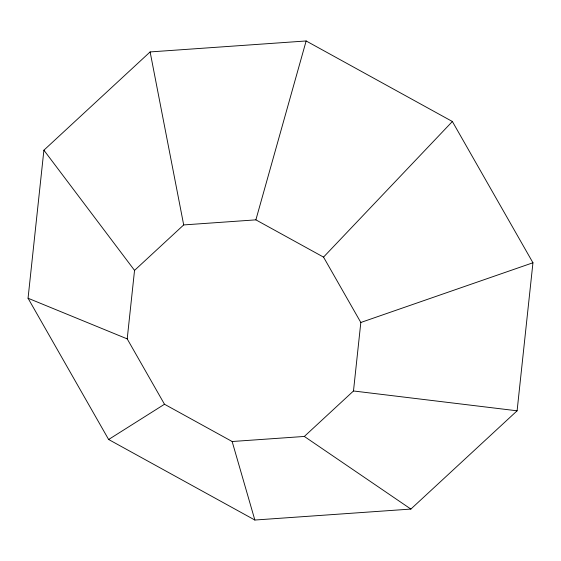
<?xml version="1.0" encoding="UTF-8"?>
<svg xmlns="http://www.w3.org/2000/svg" width="561" height="561" viewBox="0 0 561 561"><rect width="100%" height="100%" fill="white"/><g stroke="black" fill="none" stroke-linecap="round" stroke-linejoin="round"><path stroke-width="0.84" d="M28.05 298.235L43.898 150.194L150.124 51.928L306.145 40.967L452.369 121.499L532.95 262.765L517.102 410.806L410.876 509.072L254.855 520.033L108.631 439.501L28.05 298.235L127.207 338.886L164.492 404.25L232.149 441.514L304.335 436.444L410.876 509.072M127.207 338.886L134.542 270.388L183.692 224.926L255.879 219.856L323.536 257.113L360.821 322.477L353.486 390.975L304.335 436.444M255.879 219.856L306.145 40.967M323.536 257.113L452.369 121.499M108.631 439.501L164.492 404.25M360.821 322.477L532.95 262.765M353.486 390.975L517.102 410.806M43.898 150.194L134.542 270.388M232.149 441.514L254.855 520.033M150.124 51.928L183.692 224.926"/></g></svg>
